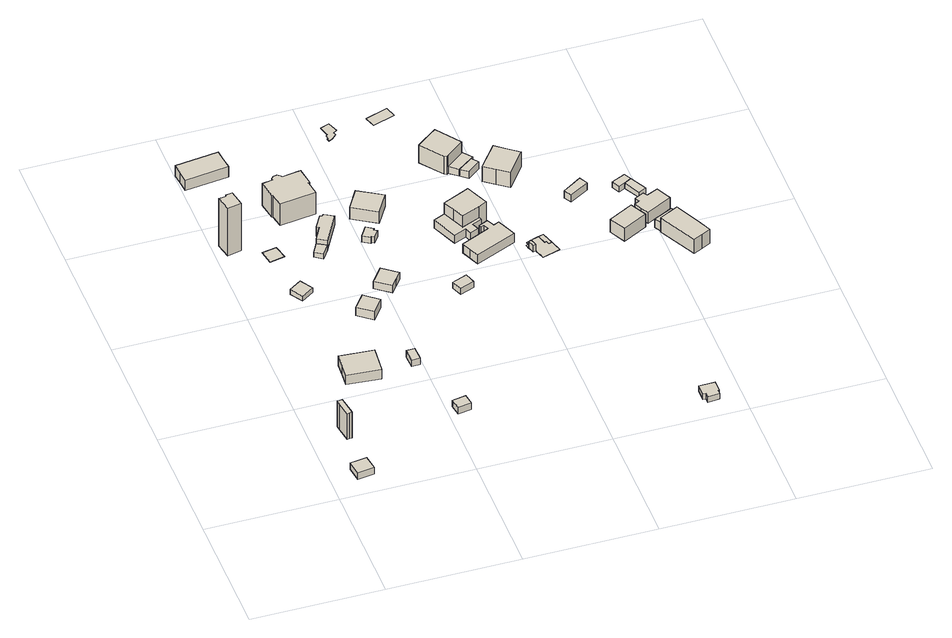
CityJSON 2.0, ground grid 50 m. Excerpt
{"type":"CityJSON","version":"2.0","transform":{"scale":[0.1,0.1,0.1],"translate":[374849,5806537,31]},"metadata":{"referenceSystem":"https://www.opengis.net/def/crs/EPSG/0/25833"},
"CityObjects":{
"building1":{"type":"Building","attributes":{"Gemeindeschluessel":"11000006","BezugspunktDach":"2200","function":"31001_1312","measuredHeight":3.02,"storeysAboveGround":1},"address":[{"country":"Germany","locality":"Berlin","thoroughfareNumber":"1 (6)","thoroughfareName":"Kremnitzufer"}],"geometry":[{"type":"Solid","lod":"1","boundaries":[[[[0,1,2,3]],[[4,5,6,7]],[[4,7,3,2]],[[5,4,2,1]],[[6,5,1,0]],[[7,6,0,3]]]]}]},
"building2":{"type":"Building","attributes":{"Gemeindeschluessel":"11000006","BezugspunktDach":"2200","function":"31001_2723","measuredHeight":12.39,"storeysAboveGround":1},"address":[{"country":"Germany","locality":"Berlin","thoroughfareNumber":"1 (5)","thoroughfareName":"Kremnitzufer"}],"geometry":[{"type":"Solid","lod":"1","boundaries":[[[[8,9,10,11,12,13,14]],[[15,16,17,18,19,20,21]],[[15,21,14,13]],[[16,15,13,12]],[[17,16,12,11]],[[18,17,11,10]],[[19,18,10,9]],[[20,19,9,8]],[[21,20,8,14]]]]}]},
"building3":{"type":"Building","attributes":{"Gemeindeschluessel":"11000006","BezugspunktDach":"2200","function":"31001_2074","measuredHeight":7.61,"storeysAboveGround":1},"address":[{"country":"Germany","locality":"Berlin","thoroughfareNumber":"1","thoroughfareName":"Kremnitzufer"}],"geometry":[{"type":"Solid","lod":"1","boundaries":[[[[22,23,24,25,26]],[[27,28,29,30,31]],[[27,31,26,25]],[[28,27,25,24]],[[29,28,24,23]],[[30,29,23,22]],[[31,30,22,26]]]]}]},
"building4":{"type":"Building","attributes":{"Gemeindeschluessel":"11000006","BezugspunktDach":"2200","function":"31001_1000","measuredHeight":21.73,"storeysAboveGround":1},"address":[{"country":"Germany","locality":"Berlin","thoroughfareNumber":"2 (1)","thoroughfareName":"Albrechts Teerofen"}],"geometry":[{"type":"Solid","lod":"1","boundaries":[[[[32,33,34,35,36,37]],[[38,39,40,41,42,43]],[[38,43,37,36]],[[39,38,36,35]],[[40,39,35,34]],[[41,40,34,33]],[[42,41,33,32]],[[43,42,32,37]]]]}]},
"building5":{"type":"Building","attributes":{"Gemeindeschluessel":"11000006","BezugspunktDach":"2200","function":"31001_1000","measuredHeight":2.24,"storeysAboveGround":1},"address":[{"country":"Germany","locality":"Berlin","thoroughfareNumber":"2 (5)","thoroughfareName":"Albrechts Teerofen"}],"geometry":[{"type":"Solid","lod":"1","boundaries":[[[[44,45,46,47]],[[48,49,50,51]],[[48,51,47,46]],[[49,48,46,45]],[[50,49,45,44]],[[51,50,44,47]]]]}]},
"building6":{"type":"Building","attributes":{"Gemeindeschluessel":"11000006","BezugspunktDach":"2200","function":"31001_1000","measuredHeight":0.254,"storeysAboveGround":1},"address":[{"country":"Germany","locality":"Berlin","thoroughfareNumber":"2 (2)","thoroughfareName":"Albrechts Teerofen"}],"geometry":[{"type":"Solid","lod":"1","boundaries":[[[[52,53,54,55]],[[56,57,58,59]],[[56,59,55,54]],[[57,56,54,53]],[[58,57,53,52]],[[59,58,52,55]]]]}]},
"building7":{"type":"Building","attributes":{"Gemeindeschluessel":"11000006","BezugspunktDach":"2200","function":"31001_1312","measuredHeight":2.9,"storeysAboveGround":1},"address":[{"country":"Germany","locality":"Berlin","thoroughfareNumber":"14","thoroughfareName":"Albrechts Teerofen"}],"geometry":[{"type":"Solid","lod":"1","boundaries":[[[[60,61,62,63]],[[64,65,66,67]],[[64,67,63,62]],[[65,64,62,61]],[[66,65,61,60]],[[67,66,60,63]]]]}]},
"building8":{"type":"Building","attributes":{"Gemeindeschluessel":"11000006","BezugspunktDach":"2200","function":"31001_2422","measuredHeight":5.19,"storeysAboveGround":1},"address":[{"country":"Germany","locality":"Berlin","thoroughfareNumber":"1","thoroughfareName":"Albrechts Teerofen"}],"geometry":[{"type":"Solid","lod":"1","boundaries":[[[[68,69,70,71,72,73]],[[74,75,76,77,78,79]],[[74,79,73,72]],[[75,74,72,71]],[[76,75,71,70]],[[77,76,70,69]],[[78,77,69,68]],[[79,78,68,73]]]]}]},
"building9":{"type":"Building","attributes":{"Gemeindeschluessel":"11000006","BezugspunktDach":"2200","function":"31001_2723","measuredHeight":3.53,"storeysAboveGround":1},"address":[{"country":"Germany","locality":"Berlin","thoroughfareNumber":"1 (3)","thoroughfareName":"Kremnitzufer"}],"geometry":[{"type":"Solid","lod":"1","boundaries":[[[[80,81,82,83]],[[84,85,86,87]],[[84,87,83,82]],[[85,84,82,81]],[[86,85,81,80]],[[87,86,80,83]]]]}]},
"building10":{"type":"Building","attributes":{"Gemeindeschluessel":"11000006","BezugspunktDach":"2200","function":"31001_1312","measuredHeight":4.46,"storeysAboveGround":1},"address":[{"country":"Germany","locality":"Berlin","thoroughfareNumber":"1 (1)","thoroughfareName":"Kremnitzufer"}],"geometry":[{"type":"Solid","lod":"1","boundaries":[[[[88,89,90,91]],[[92,93,94,95]],[[92,95,91,90]],[[93,92,90,89]],[[94,93,89,88]],[[95,94,88,91]]]]}]},
"building11":{"type":"Building","attributes":{"Gemeindeschluessel":"11000006","BezugspunktDach":"2200","function":"31001_1000","measuredHeight":2.19,"storeysAboveGround":1},"address":[{"country":"Germany","locality":"Berlin","thoroughfareNumber":"2 (4)","thoroughfareName":"Albrechts Teerofen"}],"geometry":[{"type":"Solid","lod":"1","boundaries":[[[[96,97,98,99]],[[100,101,102,103]],[[100,103,99,98]],[[101,100,98,97]],[[102,101,97,96]],[[103,102,96,99]]]]}]},
"building12":{"type":"Building","attributes":{"Gemeindeschluessel":"11000006","BezugspunktDach":"2200","function":"31001_1010","measuredHeight":14.6,"storeysAboveGround":2},"address":[{"country":"Germany","locality":"Berlin","thoroughfareNumber":"2","thoroughfareName":"Albrechts Teerofen"}],"geometry":[{"type":"Solid","lod":"1","boundaries":[[[[104,105,106,107,108,109,110,111,112,113,114,115,116,117,118,119]],[[120,121,122,123,124,125,126,127,128,129,130,131,132,133,134,135]],[[120,135,119,118]],[[121,120,118,117]],[[122,121,117,116]],[[123,122,116,115]],[[124,123,115,114]],[[125,124,114,113]],[[126,125,113,112]],[[127,126,112,111]],[[128,127,111,110]],[[129,128,110,109]],[[130,129,109,108]],[[131,130,108,107]],[[132,131,107,106]],[[133,132,106,105]],[[134,133,105,104]],[[135,134,104,119]]]]}]},
"building13":{"type":"Building","attributes":{"Gemeindeschluessel":"11000006","BezugspunktDach":"2200","function":"31001_1000","measuredHeight":5.12,"storeysAboveGround":1},"address":[{"country":"Germany","locality":"Berlin","thoroughfareNumber":"2 (3)","thoroughfareName":"Albrechts Teerofen"}],"geometry":[{"type":"Solid","lod":"1","boundaries":[[[[136,137,138,139,140,141,142,143]],[[144,145,146,147,148,149,150,151]],[[144,151,143,142]],[[145,144,142,141]],[[146,145,141,140]],[[147,146,140,139]],[[148,147,139,138]],[[149,148,138,137]],[[150,149,137,136]],[[151,150,136,143]]]]}]},
"building14":{"type":"Building","attributes":{"Gemeindeschluessel":"11000006","BezugspunktDach":"2200","function":"31001_1312","measuredHeight":4.48,"storeysAboveGround":1},"address":[{"country":"Germany","locality":"Berlin","thoroughfareNumber":"1 (2)","thoroughfareName":"Kremnitzufer"}],"geometry":[{"type":"Solid","lod":"1","boundaries":[[[[152,153,154,155,156,157]],[[158,159,160,161,162,163]],[[158,163,157,156]],[[159,158,156,155]],[[160,159,155,154]],[[161,160,154,153]],[[162,161,153,152]],[[163,162,152,157]]]]}]},
"building15":{"type":"Building","attributes":{"Gemeindeschluessel":"11000006","BezugspunktDach":"2200","function":"31001_1000","measuredHeight":2.87,"storeysAboveGround":1},"address":[{"country":"Germany","locality":"Berlin","thoroughfareNumber":"4 (1)","thoroughfareName":"Albrechts Teerofen"}],"geometry":[{"type":"Solid","lod":"1","boundaries":[[[[164,165,166,167,168,169,170,171]],[[172,173,174,175,176,177,178,179]],[[172,179,171,170]],[[173,172,170,169]],[[174,173,169,168]],[[175,174,168,167]],[[176,175,167,166]],[[177,176,166,165]],[[178,177,165,164]],[[179,178,164,171]]]]}]},
"building16":{"type":"Building","attributes":{"Gemeindeschluessel":"11000006","BezugspunktDach":"2200","function":"31001_1010","measuredHeight":6.97,"storeysAboveGround":1},"address":[{"country":"Germany","locality":"Berlin","thoroughfareNumber":"4","thoroughfareName":"Albrechts Teerofen"}],"geometry":[{"type":"Solid","lod":"1","boundaries":[[[[180,181,182,183]],[[184,185,186,187]],[[184,187,183,182]],[[185,184,182,181]],[[186,185,181,180]],[[187,186,180,183]]]]}]},
"building17":{"type":"Building","attributes":{"Gemeindeschluessel":"11000006","BezugspunktDach":"2200","function":"31001_1000","measuredHeight":3.02,"storeysAboveGround":1},"address":[{"country":"Germany","locality":"Berlin","thoroughfareNumber":"8A","thoroughfareName":"Albrechts Teerofen"}],"geometry":[{"type":"Solid","lod":"1","boundaries":[[[[188,189,190,191]],[[192,193,194,195]],[[192,195,191,190]],[[193,192,190,189]],[[194,193,189,188]],[[195,194,188,191]]]]}]},
"building18":{"type":"Building","attributes":{"Gemeindeschluessel":"11000006","BezugspunktDach":"2200","function":"31001_1000","measuredHeight":0.158,"storeysAboveGround":1},"address":[{"country":"Germany","locality":"Berlin","thoroughfareNumber":"1 (1)","thoroughfareName":"Albrechts Teerofen"}],"geometry":[{"type":"Solid","lod":"1","boundaries":[[[[196,197,198,199,200,201,202,203,204,205,206]],[[207,208,209,210,211,212,213,214,215,216,217]],[[207,217,206,205]],[[208,207,205,204]],[[209,208,204,203]],[[210,209,203,202]],[[211,210,202,201]],[[212,211,201,200]],[[213,212,200,199]],[[214,213,199,198]],[[215,214,198,197]],[[216,215,197,196]],[[217,216,196,206]]]]}]},
"building19":{"type":"Building","attributes":{"Gemeindeschluessel":"11000006","function":"31001_1120"},"address":[{"country":"Germany","locality":"Berlin","thoroughfareNumber":"6","thoroughfareName":"Albrechts Teerofen"}],"children":["building19-1","building19-2"]},
"building19-1":{"type":"BuildingPart","attributes":{"BezugspunktDach":"2200","measuredHeight":11.24,"storeysAboveGround":2},"parents":["building19"],"geometry":[{"type":"MultiSurface","lod":"1","boundaries":[[[218,219,220,221,222,223,224]],[[225,226,227,228,229,230,231]],[[225,231,224,223]],[[226,225,223,222]],[[227,226,222,221]],[[228,227,221,220]],[[232,233,234,220,219]],[[228,235,228,229]],[[236,233,219,218]],[[237,236,230,231,230,218,224]],[[229,228,235,234,233,232]],[[230,229,233,236]],[[231,230,236,237]]]}]},
"building19-2":{"type":"BuildingPart","attributes":{"BezugspunktDach":"2200","measuredHeight":3.65,"storeysAboveGround":2},"parents":["building19"],"geometry":[{"type":"MultiSurface","lod":"1","boundaries":[[[238,239,240,241,242,243,234,233,237,244]],[[231,229,228,245,246,247,248,249,250,251]],[[231,251,244,237]],[[245,228,234,243]],[[246,245,243,242]],[[247,246,242,241]],[[248,247,241,240]],[[249,248,240,239]],[[250,249,239,238]],[[251,250,238,244]],[[230,236,233,229]],[[231,237,236,230]],[[228,229,252,233,234]]]}]},
"building20":{"type":"Building","attributes":{"Gemeindeschluessel":"11000006","BezugspunktDach":"2200","function":"31001_1010","measuredHeight":8.1,"storeysAboveGround":1},"address":[{"country":"Germany","locality":"Berlin","thoroughfareNumber":"8","thoroughfareName":"Albrechts Teerofen"}],"geometry":[{"type":"Solid","lod":"1","boundaries":[[[[253,254,255,256,257,258,259,260,261,262,263,264]],[[265,266,267,268,269,270,271,272,273,274,275,276]],[[265,276,264,263]],[[266,265,263,262]],[[267,266,262,261]],[[268,267,261,260]],[[269,268,260,259]],[[270,269,259,258]],[[271,270,258,257]],[[272,271,257,256]],[[273,272,256,255]],[[274,273,255,254]],[[275,274,254,253]],[[276,275,253,264]]]]}]},
"building21":{"type":"Building","attributes":{"Gemeindeschluessel":"11000006","BezugspunktDach":"2200","function":"51009_1610","measuredHeight":3,"storeysAboveGround":0},"address":[{"country":"Germany","locality":"Berlin"}],"geometry":[{"type":"Solid","lod":"1","boundaries":[[[[277,278,279,280]],[[281,282,283,284]],[[281,284,280,279]],[[282,281,279,278]],[[283,282,278,277]],[[284,283,277,280]]]]}]},
"building22":{"type":"Building","attributes":{"Gemeindeschluessel":"11000006","BezugspunktDach":"2200","function":"31001_2523","measuredHeight":0.098,"storeysAboveGround":1},"address":[{"country":"Germany","locality":"Berlin","thoroughfareNumber":"1 (2)","thoroughfareName":"Albrechts Teerofen"}],"geometry":[{"type":"Solid","lod":"1","boundaries":[[[[285,286,287,288]],[[289,290,291,292]],[[289,292,288,287]],[[290,289,287,286]],[[291,290,286,285]],[[292,291,285,288]]]]}]},
"building23":{"type":"Building","attributes":{"Gemeindeschluessel":"11000006","BezugspunktDach":"2200","function":"31001_1100","measuredHeight":0.217,"storeysAboveGround":1},"address":[{"country":"Germany","locality":"Berlin","thoroughfareNumber":"8 (1)","thoroughfareName":"Albrechts Teerofen"}],"geometry":[{"type":"Solid","lod":"1","boundaries":[[[[293,294,295,296,297,298,299,300,301,302,303,304,305]],[[306,307,308,309,310,311,312,313,314,315,316,317,318]],[[306,318,305,304]],[[307,306,304,303]],[[308,307,303,302]],[[309,308,302,301]],[[310,309,301,300]],[[311,310,300,299]],[[312,311,299,298]],[[313,312,298,297]],[[314,313,297,296]],[[315,314,296,295]],[[316,315,295,294]],[[317,316,294,293]],[[318,317,293,305]]]]}]},
"building24":{"type":"Building","attributes":{"Gemeindeschluessel":"11000006","function":"31001_1010"},"address":[{"country":"Germany","locality":"Berlin","thoroughfareNumber":"3","thoroughfareName":"Albrechts Teerofen"}],"children":["building24-1","building24-2"]},
"building24-1":{"type":"BuildingPart","attributes":{"BezugspunktDach":"2200","measuredHeight":8.19,"storeysAboveGround":2},"parents":["building24"],"geometry":[{"type":"MultiSurface","lod":"1","boundaries":[[[319,320,321,322,323,324]],[[325,326,327,328,329,330]],[[325,330,324,323]],[[326,325,323,322]],[[331,332,326,327,326,322,321]],[[328,327,321,320]],[[329,328,320,319]],[[330,329,319,324]],[[327,326,332,331]]]}]},
"building24-2":{"type":"BuildingPart","attributes":{"BezugspunktDach":"2200","measuredHeight":3.11,"storeysAboveGround":2},"parents":["building24"],"geometry":[{"type":"Solid","lod":"1","boundaries":[[[[333,334,335,336,332,331]],[[326,337,338,339,340,327]],[[337,326,332,336]],[[338,337,336,335]],[[339,338,335,334]],[[340,339,334,333]],[[327,340,333,331]],[[326,327,331,332]]]]}]},
"building25":{"type":"Building","attributes":{"Gemeindeschluessel":"11000006","BezugspunktDach":"2200","function":"31001_2074","measuredHeight":2.54,"storeysAboveGround":1},"address":[{"country":"Germany","locality":"Berlin","thoroughfareNumber":"20","thoroughfareName":"Albrechts Teerofen"}],"geometry":[{"type":"Solid","lod":"1","boundaries":[[[[341,342,343,344,345,346,347,348]],[[349,350,351,352,353,354,355,356]],[[349,356,348,347]],[[350,349,347,346]],[[351,350,346,345]],[[352,351,345,344]],[[353,352,344,343]],[[354,353,343,342]],[[355,354,342,341]],[[356,355,341,348]]]]}]},
"building26":{"type":"Building","attributes":{"Gemeindeschluessel":"11000006","BezugspunktDach":"2200","function":"51009_1610","measuredHeight":0.167,"storeysAboveGround":0},"address":[{"country":"Germany","locality":"Berlin"}],"geometry":[{"type":"Solid","lod":"1","boundaries":[[[[301,300,299,298,357,302]],[[358,359,360,361,362,363]],[[358,363,302,357]],[[359,358,357,298]],[[360,359,298,299]],[[361,360,299,300]],[[362,361,300,301]],[[363,362,301,302]]]]}]},
"building27":{"type":"Building","attributes":{"Gemeindeschluessel":"11000006","BezugspunktDach":"2200","function":"31001_1000","measuredHeight":3.17,"storeysAboveGround":1},"address":[{"country":"Germany","locality":"Berlin","thoroughfareNumber":"3A (1)","thoroughfareName":"Albrechts Teerofen"}],"geometry":[{"type":"Solid","lod":"1","boundaries":[[[[364,365,334,333]],[[366,367,368,369]],[[366,369,333,334]],[[367,366,334,365]],[[368,367,365,364]],[[369,368,364,333]]]]}]},
"building28":{"type":"Building","attributes":{"Gemeindeschluessel":"11000006","BezugspunktDach":"2200","function":"31001_1010","measuredHeight":9.05,"storeysAboveGround":1},"address":[{"country":"Germany","locality":"Berlin","thoroughfareNumber":"3A","thoroughfareName":"Albrechts Teerofen"}],"geometry":[{"type":"Solid","lod":"1","boundaries":[[[[370,371,372,373,374,375]],[[376,377,378,379,380,381]],[[376,381,375,374]],[[377,376,374,373]],[[378,377,373,372]],[[379,378,372,371]],[[380,379,371,370]],[[381,380,370,375]]]]}]},
"building29":{"type":"Building","attributes":{"Gemeindeschluessel":"11000006","BezugspunktDach":"2200","function":"31001_2463","measuredHeight":3.33,"storeysAboveGround":1},"address":[{"country":"Germany","locality":"Berlin","thoroughfareNumber":"3A (2)","thoroughfareName":"Albrechts Teerofen"}],"geometry":[{"type":"Solid","lod":"1","boundaries":[[[[382,383,384,385]],[[386,387,388,389]],[[386,389,385,384]],[[387,386,384,383]],[[388,387,383,382]],[[389,388,382,385]]]]}]},
"building30":{"type":"Building","attributes":{"Gemeindeschluessel":"11000006","BezugspunktDach":"2200","function":"31001_2463","measuredHeight":6.27,"storeysAboveGround":1},"address":[{"country":"Germany","locality":"Berlin","thoroughfareNumber":"7 (2)","thoroughfareName":"Albrechts Teerofen"}],"geometry":[{"type":"Solid","lod":"1","boundaries":[[[[390,391,392,393,394]],[[395,396,397,398,399]],[[395,399,394,393]],[[396,395,393,392]],[[397,396,392,391]],[[398,397,391,390]],[[399,398,390,394]]]]}]},
"building31":{"type":"Building","attributes":{"Gemeindeschluessel":"11000006","BezugspunktDach":"2200","function":"31001_2463","measuredHeight":2.55,"storeysAboveGround":1},"address":[{"country":"Germany","locality":"Berlin","thoroughfareNumber":"5 (2)","thoroughfareName":"Albrechts Teerofen"}],"geometry":[{"type":"Solid","lod":"1","boundaries":[[[[400,401,402,403,404]],[[405,406,407,408,409]],[[405,409,404,403]],[[406,405,403,402]],[[407,406,402,401]],[[408,407,401,400]],[[409,408,400,404]]]]}]},
"building32":{"type":"Building","attributes":{"Gemeindeschluessel":"11000006","BezugspunktDach":"2200","function":"51009_1610","measuredHeight":4.58,"storeysAboveGround":0},"address":[{"country":"Germany","locality":"Berlin"}],"geometry":[{"type":"Solid","lod":"1","boundaries":[[[[410,411,412,413]],[[414,415,416,417]],[[414,417,413,412]],[[415,414,412,411]],[[416,415,411,410]],[[417,416,410,413]]]]}]},
"building33":{"type":"Building","attributes":{"Gemeindeschluessel":"11000006","BezugspunktDach":"2200","function":"31001_1010","measuredHeight":6.98,"storeysAboveGround":1},"address":[{"country":"Germany","locality":"Berlin","thoroughfareNumber":"5","thoroughfareName":"Albrechts Teerofen"}],"geometry":[{"type":"Solid","lod":"1","boundaries":[[[[418,419,420,421,422,423,424,425,426,427]],[[428,429,430,431,432,433,434,435,436,437]],[[428,437,427,426]],[[429,428,426,425]],[[430,429,425,424]],[[431,430,424,423]],[[432,431,423,422]],[[433,432,422,421]],[[434,433,421,420]],[[435,434,420,419]],[[436,435,419,418]],[[437,436,418,427]]]]}]},
"building34":{"type":"Building","attributes":{"Gemeindeschluessel":"11000006","BezugspunktDach":"2200","function":"31001_1010","measuredHeight":8.18,"storeysAboveGround":1},"address":[{"country":"Germany","locality":"Berlin","thoroughfareNumber":"7","thoroughfareName":"Albrechts Teerofen"}],"geometry":[{"type":"Solid","lod":"1","boundaries":[[[[438,439,440,441,442,443,444,445]],[[446,447,448,449,450,451,452,453]],[[446,453,445,444]],[[447,446,444,443]],[[448,447,443,442]],[[449,448,442,441]],[[450,449,441,440]],[[451,450,440,439]],[[452,451,439,438]],[[453,452,438,445]]]]}]},
"building35":{"type":"Building","attributes":{"Gemeindeschluessel":"11000006","BezugspunktDach":"2200","function":"31001_1000","measuredHeight":2.43,"storeysAboveGround":1},"address":[{"country":"Germany","locality":"Berlin","thoroughfareNumber":"5 (1)","thoroughfareName":"Albrechts Teerofen"}],"geometry":[{"type":"Solid","lod":"1","boundaries":[[[[454,455,402,401]],[[456,457,458,459]],[[456,459,401,402]],[[457,456,402,455]],[[458,457,455,454]],[[459,458,454,401]]]]}]}
},
"vertices":[
[74,24,83],[137,32,83],[128,90,83],[66,82,83],[128,90,53],[137,32,53],[74,24,53],[66,82,53],
[99,294,167],[108,239,167],[117,241,167],[126,242,167],[115,316,167],[106,315,167],[96,314,167],[106,315,49],[115,316,49],[126,242,49],[117,241,49],[108,239,49],[99,294,49],[96,314,49],
[326,513,84],[335,618,84],[205,628,84],[202,575,84],[198,523,84],[202,575,41],[205,628,41],[335,618,41],[326,513,41],[198,523,41],
[39,1335,224],[92,1346,224],[80,1409,224],[55,1404,224],[55,1398,224],[26,1394,224],[55,1398,7],[55,1404,7],[80,1409,7],[92,1346,7],[39,1335,7],[26,1394,7],
[207,1019,35],[254,1050,35],[224,1098,35],[177,1067,35],[224,1098,13],[254,1050,13],[207,1019,13],[177,1067,13],
[165,1248,16],[221,1258,16],[209,1312,16],[155,1302,16],[209,1312,14],[221,1258,14],[165,1248,14],[155,1302,14],
[511,234,87],[563,243,87],[556,286,87],[505,277,87],[556,286,58],[563,243,58],[511,234,58],[505,277,58],
[6,1752,52],[10,1709,52],[175,1730,52],[170,1772,52],[165,1814,52],[1,1794,52],[165,1814,5],[170,1772,5],[175,1730,5],[10,1709,5],[6,1752,5],[1,1794,5],
[440,529,81],[472,531,81],[470,585,81],[438,583,81],[470,585,52],[472,531,52],[440,529,52],[438,583,52],
[401,815,79],[442,869,79],[389,912,79],[346,857,79],[389,912,41],[442,869,41],[401,815,41],[346,857,41],
[346,1202,39],[373,1243,39],[338,1263,39],[315,1222,39],[338,1263,17],[373,1243,17],[346,1202,17],[315,1222,17],
[243,1465,120],[248,1464,120],[257,1413,120],[394,1432,120],[385,1486,120],[391,1488,120],[380,1557,120],[374,1556,120],[308,1547,120],[307,1553,120],[294,1561,120],[281,1559,120],[273,1550,120],[274,1542,120],[237,1535,120],[232,1534,120],[237,1535,21],[274,1542,21],[273,1550,21],[281,1559,21],[294,1561,21],[307,1553,21],[308,1547,21],[374,1556,21],[380,1557,21],[391,1488,21],[385,1486,21],[394,1432,21],[257,1413,21],[248,1464,21],[243,1465,21],[232,1534,21],
[373,1243,61],[437,1357,61],[402,1378,61],[397,1370,61],[388,1374,61],[358,1323,61],[368,1317,61],[338,1263,61],[368,1317,19],[358,1323,19],[388,1374,19],[397,1370,19],[402,1378,19],[437,1357,19],[373,1243,19],[338,1263,19],
[508,934,71],[530,963,71],[552,992,71],[496,1035,71],[474,1006,71],[451,976,71],[474,1006,38],[496,1035,38],[552,992,38],[530,963,38],[508,934,38],[451,976,38],
[525,1222,49],[528,1226,49],[538,1220,49],[559,1249,49],[547,1256,49],[551,1263,49],[524,1282,49],[497,1240,49],[524,1282,21],[551,1263,21],[547,1256,21],[559,1249,21],[538,1220,21],[528,1226,21],[525,1222,21],[497,1240,21],
[589,1321,68],[636,1399,68],[545,1453,68],[498,1375,68],[545,1453,15],[636,1399,15],[589,1321,15],[498,1375,15],
[724,840,75],[779,860,75],[766,902,75],[708,880,75],[766,902,48],[779,860,48],[724,840,48],[708,880,48],
[572,1835,2],[566,1831,2],[568,1816,2],[564,1813,2],[567,1801,2],[581,1808,2],[598,1825,2],[596,1837,2],[609,1846,2],[595,1888,2],[561,1876,2],[595,1888,1],[609,1846,1],[596,1837,1],[598,1825,1],[581,1808,1],[567,1801,1],[564,1813,1],[568,1816,1],[566,1831,1],[572,1835,1],[561,1876,1],
[815,1187,127],[834,1144,127],[904,1174,127],[935,1188,127],[916,1231,127],[897,1275,127],[796,1230,127],[897,1275,39],[916,1231,39],[935,1188,39],[904,1174,39],[834,1144,39],[815,1187,39],[796,1230,39],[834,1144,49],[834,1144,76],[904,1174,76],[904,1174,48],[815,1187,76],[796,1230,76],
[794,1111,76],[840,1130,76],[851,1106,76],[882,1119,76],[871,1145,76],[908,1162,76],[752,1210,76],[908,1162,39],[871,1145,39],[882,1119,39],[851,1106,39],[840,1130,39],[794,1111,39],[752,1210,39],[834,1144,74],
[824,1031,69],[839,995,69],[995,1063,69],[979,1100,69],[963,1137,69],[942,1127,69],[928,1156,69],[894,1141,69],[898,1132,69],[908,1136,69],[917,1115,69],[809,1067,69],[917,1115,28],[908,1136,28],[898,1132,28],[894,1141,28],[928,1156,28],[942,1127,28],[963,1137,28],[979,1100,28],[995,1063,28],[839,995,28],[824,1031,28],[809,1067,28],
[1033,968,81],[1043,971,81],[1035,997,81],[1025,993,81],[1035,997,51],[1043,971,51],[1033,968,51],[1025,993,51],
[740,1831,2],[824,1858,2],[811,1901,2],[727,1873,2],[811,1901,1],[824,1858,1],[740,1831,1],[727,1873,1],
[1025,993,52],[1035,997,52],[1043,971,52],[1056,930,52],[1124,951,52],[1110,996,52],[1097,991,52],[1093,1005,52],[1086,1002,52],[1075,1038,52],[1027,1023,52],[1030,1012,52],[1020,1009,52],[1030,1012,50],[1027,1023,50],[1075,1038,50],[1086,1002,50],[1093,1005,50],[1097,991,50],[1110,996,50],[1124,951,50],[1056,930,50],[1043,971,50],[1035,997,50],[1025,993,50],[1020,1009,50],
[885,1497,95],[894,1493,95],[899,1497,95],[966,1550,95],[899,1641,95],[821,1582,95],[899,1641,13],[966,1550,13],[899,1497,13],[894,1493,13],[885,1497,13],[821,1582,13],[899,1497,44],[966,1550,44],
[932,1471,44],[988,1512,44],[996,1518,44],[969,1552,44],[969,1552,13],[996,1518,13],[988,1512,13],[932,1471,13],
[1348,28,90],[1347,8,90],[1393,14,90],[1393,30,90],[1398,31,90],[1397,75,90],[1337,74,90],[1337,29,90],[1337,74,65],[1397,75,65],[1398,31,65],[1393,30,65],[1393,14,65],[1347,8,65],[1348,28,65],[1337,29,65],
[1095,1044,52],[1095,1044,51],[1110,996,51],[1097,991,51],[1093,1005,51],[1086,1002,51],[1075,1038,51],
[960,1450,44],[1008,1487,44],[988,1512,12],[1008,1487,12],[960,1450,12],[932,1471,12],
[1040,1390,80],[1082,1358,80],[1151,1450,80],[1110,1481,80],[1069,1513,80],[998,1422,80],[1069,1513,11],[1110,1481,11],[1151,1450,11],[1082,1358,11],[1040,1390,11],[998,1422,11],
[1245,1185,75],[1317,1229,75],[1301,1260,75],[1228,1214,75],[1301,1260,42],[1317,1229,42],[1245,1185,42],[1228,1214,42],
[1354,931,100],[1447,980,100],[1431,1011,100],[1415,1042,100],[1322,993,100],[1415,1042,42],[1431,1011,42],[1447,980,42],[1354,931,42],[1322,993,42],
[1417,1178,72],[1441,1190,72],[1469,1205,72],[1455,1233,72],[1402,1209,72],[1455,1233,46],[1469,1205,46],[1441,1190,46],[1417,1178,46],[1402,1209,46],
[1483,924,98],[1555,960,98],[1543,983,98],[1470,948,98],[1543,983,60],[1555,960,60],[1483,924,60],[1470,948,60],
[1443,1013,101],[1458,985,101],[1555,1035,101],[1541,1063,101],[1527,1092,101],[1484,1072,101],[1475,1088,101],[1440,1070,101],[1449,1052,101],[1428,1041,101],[1449,1052,51],[1440,1070,51],[1475,1088,51],[1484,1072,51],[1527,1092,51],[1541,1063,51],[1555,1035,51],[1458,985,51],[1443,1013,51],[1428,1041,51],
[1558,778,120],[1592,795,120],[1626,812,120],[1606,854,120],[1602,863,120],[1555,960,120],[1519,942,120],[1483,924,120],[1519,942,55],[1555,960,55],[1602,863,55],[1606,854,55],[1626,812,55],[1592,795,55],[1558,778,55],[1483,924,55],
[1474,1127,72],[1502,1141,72],[1469,1205,47],[1502,1141,47],[1474,1127,47],[1441,1190,47]
]}
